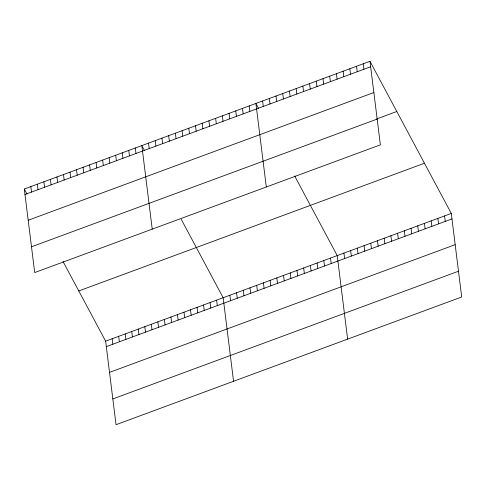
<?xml version="1.0" encoding="UTF-8"?>
<svg xmlns="http://www.w3.org/2000/svg" width="486" height="486" viewBox="0 0 486 486"><rect width="100%" height="100%" fill="white"/><g stroke="black" fill="none" stroke-linecap="round" stroke-linejoin="round"><path stroke-width="0.73" d="M369.968 61.303L380.374 144.852L34.706 272.561L24.3 189.018L369.968 61.303L451.294 213.439L461.7 296.982L116.033 424.697L105.626 341.148L63.077 261.559M24.98 194.485L370.648 66.77M28.188 220.249L373.856 92.54M376.674 118.942L396.807 111.507M31.499 246.797L377.166 119.082M78.787 290.944L424.454 163.235M105.626 341.148L451.294 213.439M106.306 346.621L451.974 218.907M109.514 372.385L455.182 244.671M112.825 398.933L458.492 271.218M258.582 108.469L255.897 103.451L266.304 186.995M294.674 175.987L337.223 255.581L347.63 339.131M144.512 150.617L141.827 145.593L152.233 229.143M181.235 219.308L223.153 297.73L233.559 381.273M24.3 189.018L26.985 194.035M444.587 215.918L445.267 221.385M437.874 218.396L438.554 223.864M431.161 220.875L431.847 226.342M424.454 223.353L425.135 228.821M417.741 225.832L418.428 231.3M411.035 228.311L411.715 233.778M404.322 230.789L405.002 236.257M397.615 233.268L398.295 238.735M390.902 235.746L391.582 241.22M363.255 63.781L363.941 69.249M384.195 238.225L384.876 243.699M356.548 66.26L357.228 71.728M377.482 240.71L378.163 246.177M349.835 68.739L350.521 74.212M370.775 243.188L371.456 248.656M343.128 71.217L343.809 76.691M364.063 245.667L364.743 251.134M336.415 73.702L337.096 79.169M357.356 248.146L358.036 253.613M329.708 76.181L330.389 81.648M350.643 250.624L351.323 256.092M322.996 78.659L323.676 84.127M343.936 253.103L344.617 258.57M316.289 81.138L316.969 86.605M309.576 83.616L310.256 89.084M330.516 258.06L331.197 263.527M302.869 86.095L303.55 91.562M323.804 260.539L324.484 266.012M296.156 88.574L296.837 94.041M317.091 263.017L317.777 268.491M289.449 91.052L290.13 96.52M310.384 265.496L311.064 270.969M282.737 93.531L283.417 98.998M303.671 267.98L304.358 273.448M276.03 96.009L276.71 101.483M296.964 270.459L297.645 275.927M269.317 98.488L269.997 103.961M290.251 272.938L290.932 278.405M262.61 100.973L263.291 106.44M283.545 275.416L284.225 280.884M276.832 277.895L277.512 283.362M249.184 105.93L249.871 111.397M270.125 280.373L270.805 285.841M242.478 108.408L243.158 113.876M263.412 282.852L264.092 288.32M235.765 110.887L236.451 116.354M256.705 285.331L257.386 290.798M229.058 113.366L229.738 118.833M249.992 287.809L250.673 293.283M222.345 115.844L223.025 121.312M243.286 290.288L243.966 295.761M215.638 118.323L216.319 123.79M236.573 292.772L237.253 298.24M208.925 120.801L209.606 126.275M229.866 295.251L230.546 300.719M202.219 123.28L202.899 128.754M195.506 125.759L196.186 131.232M216.622 300.141L217.303 305.609M188.799 128.243L189.479 133.711M210.098 302.553L210.778 308.021M182.086 130.722L182.766 136.189M203.567 304.965L204.248 310.433M175.379 133.2L176.06 138.668M197.037 307.377L197.717 312.844M190.506 309.789L191.186 315.256M168.666 135.679L169.347 141.147M183.975 312.2L184.662 317.674M161.96 138.158L162.64 143.625M177.451 314.612L178.131 320.086M155.247 140.636L155.927 146.104M170.92 317.024L171.601 322.497M148.54 143.115L149.22 148.582M164.39 319.442L165.07 324.909M157.859 321.853L158.539 327.321M135.296 148.005L135.977 153.479M151.334 324.265L152.015 329.733M128.766 150.417L129.452 155.891M144.804 326.677L145.484 332.145M122.241 152.835L122.922 158.302M138.273 329.089L138.953 334.556M115.711 155.247L116.391 160.714M131.742 331.501L132.423 336.968M109.18 157.658L109.86 163.126M125.212 333.912L125.898 339.38M102.649 160.07L103.33 165.538M118.687 336.324L119.368 341.798M96.125 162.482L96.805 167.949M112.157 338.736L112.837 344.21M89.594 164.894L90.275 170.361M83.063 167.305L83.744 172.773M76.533 169.717L77.213 175.185M70.002 172.129L70.689 177.603M63.478 174.541L64.158 180.014M56.947 176.959L57.627 182.426M50.416 179.37L51.097 184.838M43.886 181.782L44.566 187.25M37.361 184.194L38.042 189.662M30.831 186.606L31.511 192.073"/></g></svg>
